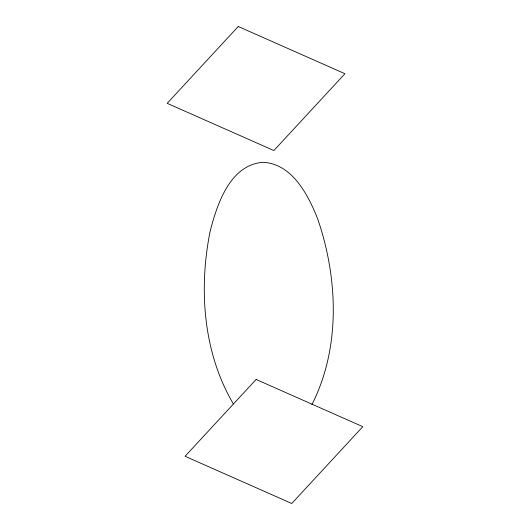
<?xml version="1.0" encoding="UTF-8"?>
<svg xmlns="http://www.w3.org/2000/svg" width="530" height="530" viewBox="0 0 530 530"><rect width="100%" height="100%" fill="white"/><g stroke="black" fill="none" stroke-linecap="round" stroke-linejoin="round"><path stroke-width="0.79" d="M311.898 404.589C340.823 347.66 338.007 278.184 317.702 218.916C308.228 195.04 292.202 163.578 262.834 162.312C229.603 165.009 216.843 204.958 209.999 231.954C198.637 289.281 203.175 352.788 233.346 403.88M238.242 26.5L167.195 103.33L273.877 150.547L344.931 73.716L238.242 26.5M256.123 379.453L185.069 456.284L291.758 503.5L362.805 426.67L256.123 379.453"/></g></svg>
